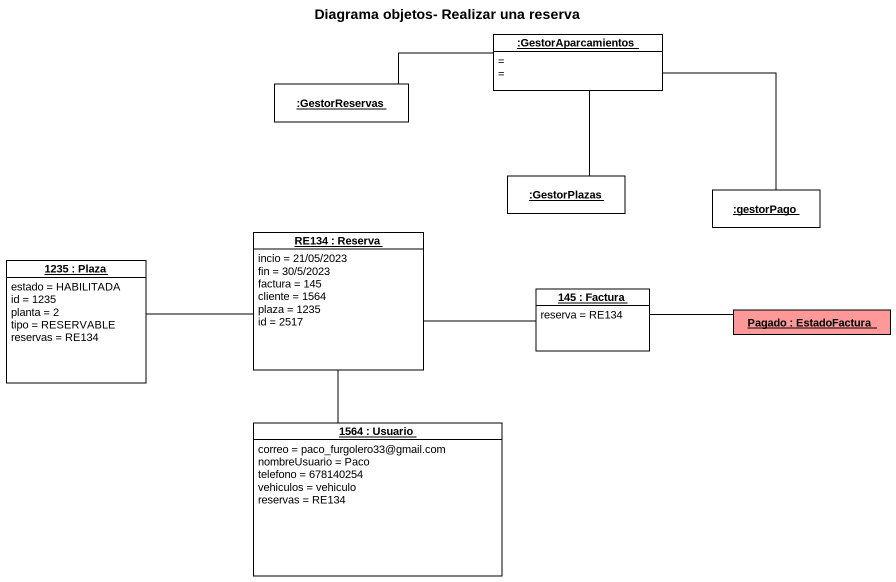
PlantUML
@startuml
title Diagrama objetos- Realizar una reserva
hide circle
hide empty members
object ":GestorAparcamientos" as GestorAparcamientos {
  ~=
  ~=
}
object ":GestorReservas" as GestorReservas
object ":GestorPlazas" as GestorPlazas
object ":gestorPago" as gestorPago
object "RE134 : Reserva" as RE134 {
  incio = 21/05/2023
  fin = 30/5/2023
  factura = 145
  cliente = 1564
  plaza = 1235
  id = 2517
}
object "1235 : Plaza" as o1235 {
  estado = HABILITADA
  id = 1235
  planta = 2
  tipo = RESERVABLE
  reservas = RE134
}
object "145 : Factura" as o145 {
  reserva = RE134
}
object "Pagado : EstadoFactura" as Pagado #FF9999
object "1564 : Usuario" as o1564 {
  correo = paco_furgolero33@gmail.com
  nombreUsuario = Paco
  telefono = 678140254
  vehiculos = vehiculo
  reservas = RE134
}
GestorAparcamientos -left- GestorReservas
GestorAparcamientos -- GestorPlazas
GestorAparcamientos -- gestorPago
RE134 -right- o145
RE134 -- o1564
o1235 -right- RE134
Pagado -left- o145
@enduml
